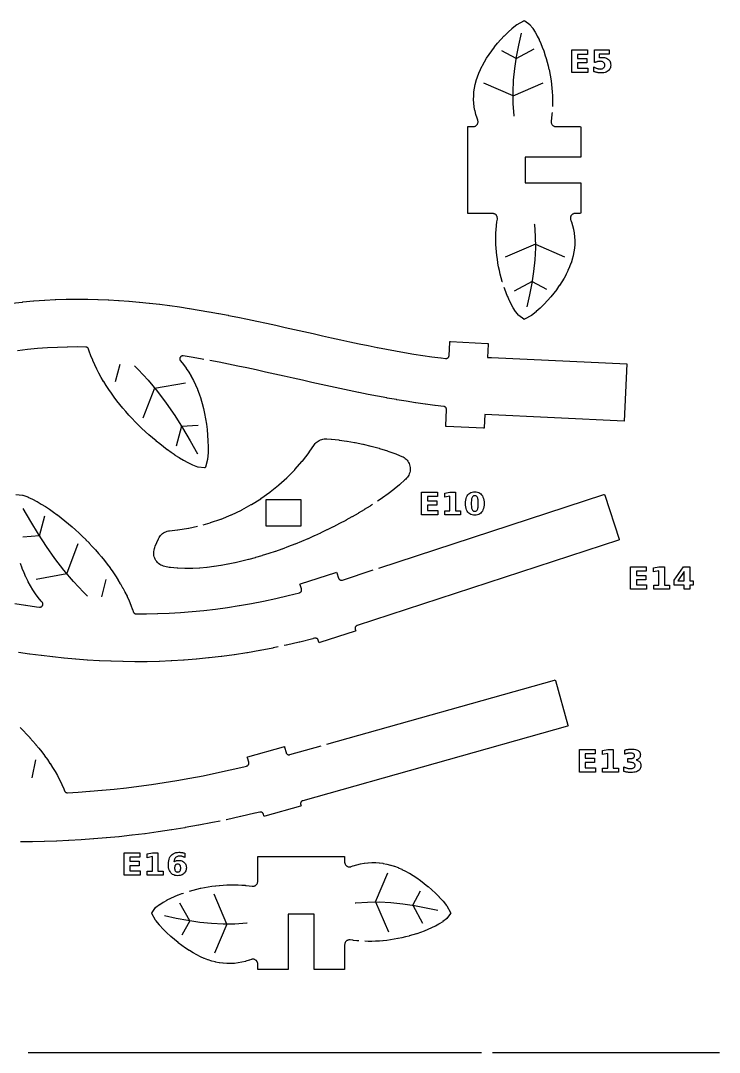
# Model space of a CAD drawing. Header units: millimetres. Extents: x 0 to 300, y 5 to 292.
# Drawn here: x 224.8 to 300, y 150 to 261.1 of the extents above; entities that cross this region are included whole.
import ezdxf

# ---------------------------------------------------------------- set-up
doc = ezdxf.new("R2010")
doc.units = ezdxf.units.MM
for name, color, linetype in [('CUT', 1, 'CONTINUOUS'), ('ENGRAVE', 5, 'CONTINUOUS'), ('SCORE', 7, 'CONTINUOUS')]:
    doc.layers.add(name, color=color, linetype=linetype)

msp = doc.modelspace()

# ---------------------------------------------------------------- linework, layer by layer
at = {"layer": 'CUT', "color": 1}
for points in [[(276.6473, 232.9654), (276.6445, 232.9746), (276.642, 232.9827), (276.5303, 233.3764), (276.5282, 233.3844), (276.4268, 233.7782), (276.4248, 233.7861), (276.3335, 234.18), (276.3318, 234.1879), (276.2503, 234.5817), (276.2488, 234.5897), (276.1772, 234.9835), (276.1758, 234.9915), (276.114, 235.3852), (276.1128, 235.3934), (276.0609, 235.787), (276.0599, 235.7953), (276.0179, 236.1887), (276.0171, 236.1972), (275.9851, 236.5905), (275.9846, 236.5992), (275.9628, 236.9924), (275.9624, 237.0013), (275.9511, 237.3943), (275.9509, 237.4034), (275.9502, 237.7962), (275.9503, 237.8056), (275.9605, 238.1982), (275.9609, 238.2078), (275.9822, 238.6002), (275.9829, 238.6101), (276.0157, 239.0023), (276.0167, 239.0124), (276.0614, 239.4045), (276.0627, 239.4148), (276.1075, 239.7225), (276.1126, 239.7771), (276.1123, 239.8301), (276.1066, 239.8827), (276.0956, 239.9345), (276.0795, 239.9849), (276.0584, 240.0335), (276.0324, 240.0796), (276.002, 240.123), (275.9674, 240.163), (275.9289, 240.1993), (275.8869, 240.2316), (275.8419, 240.2595), (275.7944, 240.2827), (275.7447, 240.301), (275.6934, 240.3143), (275.6411, 240.3222), (275.5863, 240.325), (273.0129, 240.325), (272.9291, 240.3291), (272.925, 240.4129), (272.925, 249.5871), (272.9291, 249.6709), (273.0129, 249.675), (273.5055, 249.675), (273.5578, 249.6775), (273.6079, 249.6848), (273.6571, 249.6969), (273.7049, 249.7137), (273.7508, 249.735), (273.7945, 249.7607), (273.8355, 249.7904), (273.8734, 249.8239), (273.908, 249.8609), (273.9388, 249.9011), (273.9656, 249.9441), (273.9881, 249.9895), (274.0062, 250.0368), (274.0196, 250.0856), (274.0282, 250.1355), (274.032, 250.186), (274.0309, 250.2366), (274.0249, 250.2869), (274.0141, 250.3364), (273.9981, 250.3863), (273.9304, 250.5665), (273.9241, 250.5849), (273.8042, 250.9702), (273.7987, 250.9897), (273.7039, 251.3742), (273.6995, 251.3945), (273.6296, 251.7784), (273.6264, 251.7994), (273.5812, 252.1829), (273.5794, 252.2043), (273.5589, 252.5876), (273.5584, 252.6092), (273.5624, 252.9925), (273.5633, 253.0138), (273.5916, 253.3974), (273.5938, 253.4182), (273.6463, 253.8023), (273.6497, 253.8224), (273.7261, 254.2071), (273.7305, 254.2262), (273.8307, 254.6118), (273.8359, 254.6298), (273.9595, 255.0163), (273.9654, 255.033), (274.1123, 255.4205), (274.1186, 255.436), (274.2883, 255.8244), (274.295, 255.8387), (274.4872, 256.2281), (274.494, 256.2411), (274.7083, 256.6314), (274.7152, 256.6433), (274.9512, 257.0345), (274.9581, 257.0454), (275.2155, 257.4372), (275.2224, 257.4473), (275.501, 257.8397), (275.5078, 257.849), (275.8075, 258.242), (275.8144, 258.2508), (276.1354, 258.6441), (276.1425, 258.6525), (276.4857, 259.046), (276.4933, 259.0544), (276.8602, 259.4476), (276.8688, 259.4566), (277.263, 259.849), (277.2739, 259.8594), (277.7024, 260.2498), (277.7188, 260.2638), (278.2029, 260.6512), (278.2179, 260.6621), (278.2338, 260.6716), (278.9529, 261.0598), (279.0054, 261.0849), (279.0551, 261.0527), (279.5867, 260.668), (279.6045, 260.6538), (279.6193, 260.6365), (279.9166, 260.2563), (279.9355, 260.2295), (280.1786, 259.8472), (280.1893, 259.829), (280.4028, 259.4416), (280.4101, 259.4275), (280.6016, 259.0376), (280.6071, 259.0258), (280.781, 258.6344), (280.7853, 258.6241), (280.9443, 258.2318), (280.9479, 258.2224), (281.0936, 257.8295), (281.0967, 257.8207), (281.2304, 257.4274), (281.2331, 257.419), (281.3555, 257.0254), (281.358, 257.0173), (281.4697, 256.6236), (281.4718, 256.6156), (281.5732, 256.2218), (281.5752, 256.2139), (281.6665, 255.82), (281.6682, 255.8121), (281.7497, 255.4183), (281.7512, 255.4103), (281.8228, 255.0165), (281.8242, 255.0085), (281.886, 254.6148), (281.8872, 254.6066), (281.9391, 254.213), (281.9401, 254.2047), (281.9821, 253.8113), (281.9829, 253.8028), (282.0149, 253.4095), (282.0154, 253.4008), (282.0372, 253.0076), (282.0376, 252.9987), (282.0489, 252.6057), (282.0491, 252.5966), (282.0498, 252.2038), (282.0497, 252.1944), (282.0407, 251.8489)], [(282.0013, 251.2002), (281.9843, 250.9977), (281.9833, 250.9876), (281.9386, 250.5955), (281.9373, 250.5852), (281.8925, 250.2775), (281.8874, 250.2229), (281.8877, 250.1699), (281.8934, 250.1173), (281.9044, 250.0655), (281.9205, 250.0151), (281.9416, 249.9665), (281.9676, 249.9204), (281.998, 249.877), (282.0326, 249.837), (282.0711, 249.8007), (282.1131, 249.7684), (282.1581, 249.7405), (282.2056, 249.7173), (282.2553, 249.699), (282.3066, 249.6857), (282.3589, 249.6778), (282.4137, 249.675), (284.9871, 249.675), (285.0709, 249.6709), (285.075, 249.5871), (285.075, 246.395), (279.105, 246.395), (279.105, 243.605), (285.075, 243.605), (285.075, 240.4129), (285.0709, 240.3291), (284.9871, 240.325), (284.4945, 240.325), (284.4422, 240.3225), (284.3921, 240.3152), (284.3429, 240.3031), (284.2951, 240.2863), (284.2492, 240.265), (284.2055, 240.2393), (284.1645, 240.2096), (284.1266, 240.1761), (284.092, 240.1391), (284.0612, 240.0989), (284.0344, 240.0559), (284.0119, 240.0105), (283.9938, 239.9632), (283.9804, 239.9144), (283.9718, 239.8645), (283.968, 239.814), (283.9691, 239.7634), (283.9751, 239.7131), (283.9859, 239.6636), (284.0019, 239.6137), (284.0696, 239.4335), (284.0759, 239.4151), (284.1958, 239.0298), (284.2013, 239.0103), (284.2961, 238.6258), (284.3005, 238.6055), (284.3704, 238.2216), (284.3736, 238.2006), (284.4188, 237.8171), (284.4206, 237.7957), (284.4411, 237.4124), (284.4416, 237.3908), (284.4376, 237.0075), (284.4367, 236.9862), (284.4084, 236.6026), (284.4062, 236.5818), (284.3537, 236.1977), (284.3503, 236.1776), (284.2739, 235.7929), (284.2695, 235.7738), (284.1693, 235.3882), (284.1641, 235.3702), (284.0405, 234.9837), (284.0346, 234.967), (283.8877, 234.5795), (283.8814, 234.564), (283.7117, 234.1756), (283.705, 234.1613), (283.5128, 233.7719), (283.506, 233.7589), (283.2917, 233.3686), (283.2848, 233.3567), (283.0488, 232.9655), (283.0419, 232.9546), (282.7845, 232.5628), (282.7776, 232.5527), (282.499, 232.1603), (282.4922, 232.151), (282.1925, 231.758), (282.1856, 231.7492), (281.8646, 231.3559), (281.8575, 231.3475), (281.5143, 230.954), (281.5067, 230.9456), (281.1398, 230.5524), (281.1312, 230.5434), (280.737, 230.151), (280.7261, 230.1406), (280.2976, 229.7502), (280.2812, 229.7362), (279.7971, 229.3488), (279.7821, 229.3379), (279.7662, 229.3284), (279.0471, 228.9402), (278.9946, 228.9151), (278.9449, 228.9473), (278.4133, 229.332), (278.3955, 229.3462), (278.3807, 229.3635), (278.0834, 229.7437), (278.0645, 229.7705), (277.8214, 230.1528), (277.8107, 230.171), (277.5972, 230.5584), (277.5899, 230.5725), (277.3984, 230.9624), (277.3929, 230.9742), (277.219, 231.3656), (277.2147, 231.3759), (277.0557, 231.7682), (277.0521, 231.7776), (276.9064, 232.1705), (276.9033, 232.1793), (276.8464, 232.3467)], [(223.8572, 230.6614), (224.9989, 230.7896), (225.0014, 230.7898), (225.0506, 230.7948), (225.053, 230.7951), (226.1859, 230.8988), (226.1883, 230.899), (226.2368, 230.9029), (226.2392, 230.9031), (227.3628, 230.9832), (227.4127, 230.9863), (228.5312, 231.0439), (228.58, 231.046), (229.6904, 231.0818), (229.7381, 231.0829), (230.8407, 231.0977), (230.887, 231.098), (231.9822, 231.0927), (232.0271, 231.0921), (233.1151, 231.0676), (233.1584, 231.0663), (234.2395, 231.0235), (234.2812, 231.0215), (235.3555, 230.9612), (235.3955, 230.9587), (236.4635, 230.8818), (236.5017, 230.8788), (237.5636, 230.7862), (237.6, 230.7828), (238.656, 230.6754), (238.6905, 230.6717), (239.7409, 230.5504), (239.7734, 230.5464), (240.8185, 230.412), (240.849, 230.4079), (241.8892, 230.2613), (241.9176, 230.2571), (242.953, 230.0991), (242.9794, 230.095), (244.0103, 229.9266), (244.0346, 229.9225), (245.0613, 229.7445), (245.0835, 229.7406), (246.1063, 229.554), (246.1263, 229.5502), (247.1455, 229.3557), (247.1634, 229.3523), (248.1791, 229.1509), (248.1949, 229.1477), (249.2075, 228.9402), (249.2211, 228.9374), (250.2309, 228.7247), (250.2424, 228.7223), (251.2496, 228.5053), (251.2589, 228.5033), (252.2638, 228.2829), (252.2709, 228.2813), (253.2738, 228.0584), (253.2788, 228.0573), (254.2799, 227.8327), (255.2824, 227.6066), (256.2804, 227.3813), (257.275, 227.1576), (258.2668, 226.9361), (258.2677, 226.936), (259.256, 226.7179), (259.2572, 226.7176), (260.2428, 226.5036), (260.2443, 226.5033), (261.2276, 226.2943), (261.2294, 226.2939), (262.2105, 226.0906), (262.2127, 226.0902), (263.192, 225.8936), (263.1945, 225.8931), (264.1722, 225.7039), (264.175, 225.7033), (265.1514, 225.5224), (265.1546, 225.5218), (266.13, 225.3499), (266.1334, 225.3493), (267.1081, 225.1873), (267.1119, 225.1867), (268.086, 225.0353), (268.0902, 225.0347), (269.0642, 224.8947), (269.0686, 224.8941), (270.0427, 224.7664), (270.0475, 224.7658), (270.5449, 224.7073), (270.578, 224.705), (270.6093, 224.7058), (270.6404, 224.7097), (270.671, 224.7166), (270.7007, 224.7263), (270.7294, 224.7389), (270.7568, 224.7542), (270.7825, 224.7721), (270.8064, 224.7923), (270.8283, 224.8148), (270.8479, 224.8393), (270.865, 224.8655), (270.8795, 224.8933), (270.8913, 224.9223), (270.9002, 224.9524), (270.9062, 224.9831), (270.9094, 225.0161), (270.9776, 226.4445), (270.9853, 226.5233), (271.0645, 226.5234), (275.044, 226.3333), (275.1228, 226.3257), (275.1229, 226.2465), (275.0553, 224.8311), (275.4798, 224.8108), (290.0382, 224.1156), (289.7449, 217.9726), (274.7619, 218.6881), (274.6944, 217.2727), (274.6867, 217.1939), (274.6075, 217.1938), (270.628, 217.3838), (270.5492, 217.3915), (270.5491, 217.4706), (270.6319, 219.205), (270.6318, 219.2394), (270.6285, 219.2718), (270.622, 219.3036), (270.6123, 219.3346), (270.5995, 219.3645), (270.5839, 219.393), (270.5654, 219.4198), (270.5444, 219.4446), (270.521, 219.4672), (270.4955, 219.4873), (270.4681, 219.5048), (270.4391, 219.5194), (270.4088, 219.5311), (270.3774, 219.5397), (270.3435, 219.5454), (269.4271, 219.6533), (269.3939, 219.6574), (268.3821, 219.7901), (268.3511, 219.7943), (267.342, 219.9393), (267.3132, 219.9436), (266.3065, 220.1), (266.28, 220.1043), (265.2755, 220.2713), (265.2513, 220.2754), (264.2487, 220.4521), (264.2267, 220.4561), (263.2258, 220.6416), (263.206, 220.6453), (262.2065, 220.8387), (262.189, 220.8422), (261.1905, 221.0427), (261.1753, 221.0458), (260.1776, 221.2524), (260.1647, 221.2552), (259.1675, 221.4671), (259.1569, 221.4694), (258.16, 221.6859), (258.1515, 221.6877), (257.1546, 221.9077), (257.1484, 221.9091), (256.1512, 222.1317), (256.1473, 222.1326), (255.1495, 222.357), (254.1494, 222.5828), (253.1515, 222.8078), (252.1543, 223.0315), (252.1536, 223.0317), (251.1577, 223.2531), (251.1567, 223.2533), (250.1614, 223.4716), (250.1601, 223.4719), (249.165, 223.6862), (249.1634, 223.6866), (248.1683, 223.8961), (248.1664, 223.8965), (247.171, 224.1005), (247.1688, 224.1009), (246.1729, 224.2984), (246.1703, 224.2989), (245.1753, 224.4888)], [(244.5358, 224.6055), (244.1728, 224.6718), (244.1696, 224.6723), (243.1702, 224.8455), (243.1668, 224.8461), (242.3137, 224.9855), (242.2805, 224.9892), (242.2489, 224.9897), (242.2174, 224.9872), (242.1862, 224.9815), (242.1558, 224.9729), (242.1264, 224.9614), (242.0982, 224.947), (242.0715, 224.93), (242.0467, 224.9105), (242.0238, 224.8886), (242.0032, 224.8646), (241.985, 224.8388), (241.9694, 224.8112), (241.9566, 224.7823), (241.9466, 224.7523), (241.9396, 224.7215), (241.9356, 224.6901), (241.9347, 224.6585), (241.9369, 224.627), (241.9421, 224.5958), (241.9503, 224.5652), (241.9615, 224.5357), (241.9755, 224.5073), (241.9922, 224.4804), (242.0125, 224.4538), (242.0171, 224.4484), (242.3254, 224.0649), (242.3324, 224.0557), (242.6222, 223.6569), (242.6287, 223.6475), (242.9001, 223.2336), (242.906, 223.2241), (243.1594, 222.7951), (243.1647, 222.7857), (243.4002, 222.3418), (243.4049, 222.3324), (243.623, 221.8738), (243.6271, 221.8647), (243.828, 221.3915), (243.8316, 221.3826), (244.0156, 220.8953), (244.0186, 220.8866), (244.1861, 220.3853), (244.1887, 220.377), (244.34, 219.862), (244.3422, 219.854), (244.4776, 219.3256), (244.4794, 219.3179), (244.5991, 218.7763), (244.6007, 218.769), (244.7049, 218.2144), (244.7062, 218.2073), (244.795, 217.6399), (244.796, 217.6328), (244.8691, 217.0524), (244.8699, 217.0454), (244.9266, 216.4516), (244.9272, 216.4442), (244.9661, 215.8362), (244.9665, 215.8279), (244.9846, 215.2038), (244.9847, 215.1936), (244.9757, 214.5495), (244.975, 214.5343), (244.9224, 213.8581), (244.9205, 213.8433), (244.9172, 213.8287), (244.6914, 213.0111), (244.67, 212.9465), (244.6028, 212.9489), (243.9016, 213.0083), (243.8839, 213.0106), (243.867, 213.0161), (243.3396, 213.2149), (243.3208, 213.223), (242.8328, 213.4568), (242.8215, 213.4626), (242.3546, 213.718), (242.3465, 213.7226), (241.8954, 213.9928), (241.8891, 213.9967), (241.4505, 214.2784), (241.4453, 214.2819), (241.0175, 214.5731), (241.0129, 214.5763), (240.5945, 214.8757), (240.5904, 214.8788), (240.1807, 215.1855), (240.1769, 215.1884), (239.7752, 215.502), (239.7717, 215.5048), (239.3776, 215.8247), (239.3742, 215.8275), (238.9875, 216.1535), (238.9843, 216.1563), (238.6047, 216.4882), (238.6015, 216.491), (238.229, 216.8287), (238.2259, 216.8315), (237.8603, 217.1749), (237.8573, 217.1778), (237.4987, 217.5268), (237.4957, 217.5298), (237.1441, 217.8844), (237.1411, 217.8875), (236.7965, 218.2479), (236.7935, 218.2511), (236.4561, 218.6172), (236.4531, 218.6205), (236.123, 218.9925), (236.12, 218.9959), (235.7973, 219.3739), (235.7943, 219.3774), (235.4792, 219.7615), (235.4762, 219.7652), (235.1689, 220.1555), (235.1659, 220.1594), (234.8666, 220.5561), (234.8636, 220.5602), (234.5726, 220.9635), (234.5696, 220.9678), (234.2872, 221.378), (234.2842, 221.3825), (234.0107, 221.7999), (234.0076, 221.8046), (233.7435, 222.2294), (233.7405, 222.2344), (233.4861, 222.6669), (233.483, 222.6723), (233.239, 223.113), (233.2359, 223.1187), (233.0029, 223.5681), (232.9998, 223.5743), (232.7786, 224.033), (232.7755, 224.0397), (232.5671, 224.5085), (232.564, 224.5159), (232.37, 224.9957), (232.3668, 225.0041), (232.189, 225.4964), (232.1857, 225.5061), (232.1208, 225.7137), (232.1093, 225.7451), (232.0956, 225.7735), (232.0792, 225.8005), (232.0603, 225.8257), (232.039, 225.849), (232.0156, 225.8701), (231.9902, 225.8889), (231.9631, 225.9051), (231.9346, 225.9186), (231.9049, 225.9292), (231.8743, 225.937), (231.8431, 225.9417), (231.8098, 225.9435), (230.8911, 225.9479), (230.8845, 225.9479), (229.837, 225.9338), (229.8302, 225.9336), (228.7764, 225.8997), (228.7694, 225.8994), (227.7089, 225.8448), (227.7017, 225.8443), (226.6341, 225.7682), (226.6268, 225.7676), (225.5516, 225.6692), (225.5442, 225.6684), (224.4611, 225.5469)], [(244.4585, 206.8075), (245.2179, 207.0208), (245.2544, 207.0322), (246.3586, 207.4122), (246.3944, 207.4257), (247.4749, 207.8687), (247.5098, 207.8842), (248.563, 208.3887), (248.597, 208.4062), (249.6194, 208.9706), (249.6523, 208.99), (250.6405, 209.6123), (250.6722, 209.6336), (251.6229, 210.3118), (251.6533, 210.3349), (252.5633, 211.0668), (252.5924, 211.0915), (253.4587, 211.8746), (253.4863, 211.9011), (254.3061, 212.7328), (254.3321, 212.7607), (255.1027, 213.6383), (255.127, 213.6677), (255.8457, 214.5882), (255.8683, 214.6189), (256.432, 215.4336), (256.5161, 215.5435), (256.6114, 215.6463), (256.716, 215.7395), (256.829, 215.8224), (256.9494, 215.8942), (257.0761, 215.9543), (257.2078, 216.002), (257.3436, 216.0371), (257.482, 216.0591), (257.6219, 216.0678), (257.7602, 216.0633), (258.2142, 216.0269), (258.2611, 216.0223), (259.0502, 215.9328), (259.0949, 215.9271), (259.8961, 215.8107), (259.9388, 215.8038), (260.7518, 215.6607), (260.7932, 215.6527), (261.6171, 215.4825), (261.6582, 215.4734), (262.4922, 215.2755), (262.5347, 215.2647), (263.3774, 215.0373), (263.4241, 215.0239), (264.2734, 214.7636), (264.33, 214.745), (265.1794, 214.4457), (265.2618, 214.4138), (265.8338, 214.1718), (265.9596, 214.1114), (266.0806, 214.0382), (266.1939, 213.9538), (266.2987, 213.8589), (266.394, 213.7545), (266.4788, 213.6414), (266.5523, 213.5207), (266.614, 213.3935), (266.6633, 213.261), (266.6996, 213.1244), (266.7227, 212.9849), (266.7323, 212.8439), (266.7284, 212.7026), (266.711, 212.5623), (266.6802, 212.4244), (266.6364, 212.29), (266.5799, 212.1604), (266.5112, 212.0369), (266.4311, 211.9204), (266.3413, 211.8136), (266.2489, 211.7137), (266.1621, 211.6276), (265.6318, 211.1443), (265.5753, 211.0955), (265.0078, 210.6299), (264.9656, 210.5966), (264.3766, 210.1492), (264.3425, 210.1241), (263.739, 209.6931), (263.7099, 209.6729), (263.2288, 209.3469)], [(224.3067, 210.0541), (225.0086, 210.0028), (225.0263, 210.0006), (225.0433, 209.9953), (225.5729, 209.8025), (225.5918, 209.7947), (226.0824, 209.5664), (226.0938, 209.5607), (226.5635, 209.3107), (226.5716, 209.3061), (227.0258, 209.041), (227.0322, 209.0372), (227.4739, 208.7605), (227.4792, 208.757), (227.9103, 208.4707), (227.9149, 208.4676), (228.3366, 208.1729), (228.3407, 208.17), (228.7539, 207.8678), (228.7577, 207.865), (229.1629, 207.556), (229.1665, 207.5532), (229.5642, 207.2378), (229.5676, 207.235), (229.958, 206.9135), (229.9613, 206.9107), (230.3446, 206.5831), (230.3478, 206.5804), (230.7241, 206.2469), (230.7273, 206.2441), (231.0967, 205.9049), (231.0998, 205.9021), (231.4623, 205.5572), (231.4654, 205.5542), (231.821, 205.2035), (231.824, 205.2005), (232.1726, 204.8441), (232.1756, 204.8409), (232.5172, 204.4786), (232.5202, 204.4754), (232.8545, 204.1071), (232.8575, 204.1037), (233.1845, 203.7295), (233.1876, 203.7259), (233.507, 203.3455), (233.51, 203.3418), (233.8218, 202.955), (233.8248, 202.9512), (234.1286, 202.5579), (234.1316, 202.5538), (234.4272, 202.1538), (234.4302, 202.1496), (234.7173, 201.7426), (234.7204, 201.7381), (234.9985, 201.3239), (235.0016, 201.3192), (235.2706, 200.8975), (235.2737, 200.8925), (235.5329, 200.4628), (235.536, 200.4575), (235.7851, 200.0196), (235.7882, 200.0139), (236.0263, 199.5672), (236.0295, 199.5611), (236.2559, 199.1049), (236.2591, 199.0982), (236.4727, 198.6319), (236.4759, 198.6245), (236.6754, 198.1469), (236.6787, 198.1385), (236.862, 197.6483), (236.8654, 197.6386), (236.9327, 197.4317), (236.9445, 197.4005), (236.9586, 197.3722), (236.9752, 197.3454), (236.9944, 197.3204), (237.016, 197.2974), (237.0396, 197.2765), (237.0652, 197.2581), (237.0925, 197.2422), (237.1211, 197.229), (237.1509, 197.2187), (237.1816, 197.2113), (237.2128, 197.2069), (237.2462, 197.2055), (238.3291, 197.2122), (238.3354, 197.2123), (239.5491, 197.2411), (239.5555, 197.2413), (240.7772, 197.292), (240.7837, 197.2923), (242.0139, 197.3657), (242.0205, 197.3662), (243.2595, 197.4629), (243.2662, 197.4635), (244.5144, 197.5843), (244.5211, 197.585), (245.779, 197.7306), (245.7858, 197.7315), (247.0537, 197.9027), (247.0605, 197.9037), (248.3389, 198.1011), (248.3457, 198.1023), (249.6349, 198.3268), (249.6418, 198.328), (250.9423, 198.5804), (250.9491, 198.5818), (252.2612, 198.8626), (252.268, 198.8642), (253.5921, 199.1744), (253.5989, 199.176), (254.8018, 199.4823), (254.8334, 199.492), (254.8623, 199.504), (254.8899, 199.5188), (254.916, 199.5361), (254.9402, 199.5558), (254.9625, 199.5778), (254.9825, 199.6018), (255.0002, 199.6276), (255.0152, 199.655), (255.0276, 199.6838), (255.0372, 199.7136), (255.0438, 199.7441), (255.0475, 199.7752), (255.0481, 199.8065), (255.0458, 199.8377), (255.0404, 199.8685), (255.0317, 199.9004), (254.8885, 200.3385), (254.8677, 200.4149), (254.9416, 200.4432), (258.7286, 201.6806), (258.805, 201.7015), (258.8333, 201.6275), (259.0166, 201.0666), (259.0286, 201.035), (259.0429, 201.0065), (259.0598, 200.9795), (259.0794, 200.9543), (259.1013, 200.9312), (259.1254, 200.9103), (259.1514, 200.8918), (259.1791, 200.876), (259.2082, 200.863), (259.2384, 200.8529), (259.2695, 200.8458), (259.3011, 200.8418), (259.333, 200.8409), (259.3648, 200.8432), (259.3962, 200.8485), (259.4288, 200.8574), (262.7398, 201.9394)], [(263.3577, 202.1413), (287.5553, 210.0484), (287.6317, 210.0693), (287.66, 209.9953), (289.2081, 205.2578), (289.229, 205.1814), (289.155, 205.1531), (261.0284, 195.9621), (260.9969, 195.9501), (260.9684, 195.9359), (260.9414, 195.9189), (260.9162, 195.8993), (260.893, 195.8774), (260.8721, 195.8534), (260.8537, 195.8273), (260.8379, 195.7997), (260.8249, 195.7705), (260.8148, 195.7403), (260.8077, 195.7092), (260.8037, 195.6776), (260.8028, 195.6457), (260.805, 195.6139), (260.8104, 195.5825), (260.8193, 195.5499), (260.8473, 195.4642), (260.8681, 195.3878), (260.7942, 195.3596), (257.0072, 194.1221), (256.9308, 194.1012), (256.9025, 194.1752), (256.8372, 194.3752), (256.8256, 194.4058), (256.8119, 194.4335), (256.7956, 194.4598), (256.7769, 194.4844), (256.756, 194.5072), (256.7329, 194.5278), (256.7081, 194.5462), (256.6815, 194.5621), (256.6536, 194.5754), (256.6246, 194.5861), (256.5947, 194.5939), (256.5641, 194.5988), (256.5333, 194.6008), (256.5024, 194.5999), (256.4717, 194.596), (256.4398, 194.5888), (256.2826, 194.5456), (256.2357, 194.5331), (254.8438, 194.1787), (254.7965, 194.1671), (253.4167, 193.8438), (253.369, 193.8331), (253.1699, 193.7905)], [(262.6851, 208.9908), (262.4472, 208.8369), (262.4239, 208.8221), (261.794, 208.4317), (261.7723, 208.4186), (261.1364, 208.0398), (261.1159, 208.0278), (260.4746, 207.66), (260.4549, 207.6489), (259.8089, 207.2918), (259.7897, 207.2814), (259.1393, 206.9347), (259.1205, 206.9248), (258.466, 206.5882), (258.4472, 206.5788), (257.7889, 206.2523), (257.7702, 206.2432), (257.1081, 205.9267), (257.0892, 205.9179), (256.4237, 205.6115), (256.4045, 205.6029), (255.7355, 205.3067), (255.7159, 205.2983), (255.0435, 205.0125), (255.0234, 205.0041), (254.3476, 204.7289), (254.3269, 204.7207), (253.6478, 204.4563), (253.6264, 204.4482), (252.9439, 204.1949), (252.9217, 204.1869), (252.2358, 203.9451), (252.2126, 203.9372), (251.5233, 203.7074), (251.4991, 203.6995), (250.8063, 203.4821), (250.7809, 203.4744), (250.0846, 203.2699), (250.0578, 203.2624), (249.3578, 203.0714), (249.3296, 203.064), (248.6258, 202.8874), (248.5959, 202.8802), (247.8883, 202.7186), (247.8564, 202.7117), (247.1449, 202.5662), (247.1107, 202.5596), (246.3952, 202.4313), (246.3582, 202.4251), (245.6388, 202.3154), (245.5983, 202.3098), (244.875, 202.2204), (244.8301, 202.2156), (244.1031, 202.1489), (244.0523, 202.1451), (243.3223, 202.1042), (243.263, 202.1021), (242.5316, 202.0914), (242.4591, 202.0921), (241.7301, 202.1182), (241.6348, 202.1248), (240.9197, 202.1981), (240.7753, 202.2204), (240.3083, 202.317), (240.1682, 202.3533), (240.0307, 202.4039), (239.8989, 202.468), (239.774, 202.5448), (239.6575, 202.6337), (239.5503, 202.7337), (239.4536, 202.8438), (239.3682, 202.963), (239.2951, 203.09), (239.235, 203.2237), (239.1885, 203.3627), (239.156, 203.5056), (239.1378, 203.651), (239.1341, 203.7976), (239.145, 203.9437), (239.1701, 204.0863), (239.2036, 204.2335), (239.2421, 204.3713), (239.2939, 204.5046), (239.649, 205.2994), (239.7116, 205.4234), (239.7868, 205.5424), (239.8729, 205.6537), (239.9693, 205.7563), (240.0749, 205.8492), (240.189, 205.9317), (240.3104, 206.0028), (240.438, 206.0621), (240.5707, 206.109), (240.7073, 206.143), (240.8447, 206.1636), (241.6873, 206.2489), (241.7252, 206.2538), (242.8784, 206.4381), (242.9159, 206.4453), (243.8292, 206.6458)], [(224.1992, 198.3326), (225.3448, 198.1515), (225.3492, 198.1509), (226.4986, 197.9836), (226.5032, 197.9829), (226.8326, 197.9393), (226.866, 197.9365), (226.8977, 197.937), (226.9292, 197.9405), (226.9602, 197.9471), (226.9904, 197.9567), (227.0196, 197.9692), (227.0473, 197.9845), (227.0735, 198.0024), (227.0978, 198.0228), (227.12, 198.0454), (227.1399, 198.0701), (227.1572, 198.0966), (227.1719, 198.1247), (227.1838, 198.1541), (227.1928, 198.1845), (227.1988, 198.2156), (227.2017, 198.2472), (227.2015, 198.2789), (227.1983, 198.3104), (227.192, 198.3414), (227.1826, 198.3717), (227.1704, 198.401), (227.1554, 198.4289), (227.1377, 198.4552), (227.1164, 198.4811), (227.0303, 198.5759), (227.0227, 198.5848), (226.71, 198.9648), (226.7029, 198.9739), (226.4087, 199.3693), (226.4021, 199.3786), (226.1259, 199.7895), (226.12, 199.7989), (225.8617, 200.225), (225.8563, 200.2343), (225.6157, 200.6755), (225.6109, 200.6848), (225.3877, 201.1409), (225.3834, 201.1501), (225.1772, 201.6209), (225.1735, 201.6298), (224.984, 202.115), (224.9809, 202.1236), (224.8077, 202.623), (224.805, 202.6313)], [(252.5343, 193.6544), (252.0009, 193.5402), (251.9531, 193.5305), (250.5965, 193.2672), (250.5485, 193.2584), (249.2031, 193.0241), (249.1551, 193.0162), (247.8206, 192.81), (247.7727, 192.803), (246.4488, 192.6243), (246.4011, 192.6183), (245.0875, 192.4662), (245.0401, 192.4611), (243.7366, 192.3349), (243.6897, 192.3308), (242.3959, 192.2298), (242.3495, 192.2266), (241.0652, 192.15), (241.0194, 192.1476), (239.7444, 192.0947), (239.6993, 192.0932), (238.4332, 192.0632), (238.3889, 192.0625), (237.1315, 192.0547), (237.088, 192.0547), (235.839, 192.0683), (235.7966, 192.0691), (234.5556, 192.1034), (234.5143, 192.1048), (233.2812, 192.159), (233.2409, 192.1611), (232.0154, 192.2344), (231.9763, 192.237), (230.758, 192.3288), (230.7203, 192.3319), (229.5089, 192.4414), (229.4725, 192.4449), (228.2679, 192.5713), (228.2329, 192.5752), (227.0346, 192.7177), (227.001, 192.7219), (225.809, 192.8799), (225.7768, 192.8844), (224.5906, 193.057)], [(257.7615, 183.1784), (282.2528, 190.0898), (282.3299, 190.1076), (282.3552, 190.0325), (283.7088, 185.2358), (283.7265, 185.1586), (283.6515, 185.1334), (255.1735, 177.097), (255.1415, 177.0862), (255.1124, 177.0732), (255.0848, 177.0573), (255.0588, 177.0388), (255.0348, 177.0179), (255.0129, 176.9947), (254.9934, 176.9694), (254.9765, 176.9424), (254.9623, 176.9138), (254.951, 176.884), (254.9426, 176.8533), (254.9373, 176.8218), (254.9351, 176.79), (254.9361, 176.7581), (254.9401, 176.7265), (254.9477, 176.6936), (254.9722, 176.6069), (254.9899, 176.5297), (254.9149, 176.5045), (251.0806, 175.4224), (251.0034, 175.4047), (250.9782, 175.4797), (250.9326, 175.6412), (250.9221, 175.6725), (250.9094, 175.7011), (250.894, 175.7282), (250.8761, 175.7538), (250.8558, 175.7775), (250.8333, 175.7992), (250.8088, 175.8186), (250.7826, 175.8356), (250.7549, 175.85), (250.7259, 175.8616), (250.696, 175.8704), (250.6653, 175.8763), (250.6342, 175.8793), (250.603, 175.8792), (250.5719, 175.8761), (250.5395, 175.8697), (250.0474, 175.7479), (250.0149, 175.7401), (248.5027, 175.3868), (248.4699, 175.3794), (246.9775, 175.0515), (246.9443, 175.0445), (246.9091, 175.0372)], [(224.744, 184.9619), (225.0975, 184.612), (225.1007, 184.6088), (225.4472, 184.2525), (225.4504, 184.2491), (225.7897, 183.8862), (225.7929, 183.8827), (226.1248, 183.5131), (226.1281, 183.5094), (226.4524, 183.1329), (226.4556, 183.129), (226.7721, 182.7453), (226.7754, 182.7412), (227.0837, 182.3502), (227.087, 182.3459), (227.3869, 181.9471), (227.3903, 181.9425), (227.6813, 181.5357), (227.6847, 181.5309), (227.9665, 181.1157), (227.9699, 181.1106), (228.2419, 180.6866), (228.2453, 180.6811), (228.5069, 180.2477), (228.5104, 180.2417), (228.7608, 179.7983), (228.7643, 179.7918), (229.0026, 179.3375), (229.0062, 179.3303), (229.2308, 178.864), (229.2346, 178.8558), (229.4438, 178.3761), (229.4477, 178.3665), (229.526, 178.1632), (229.5395, 178.1328), (229.555, 178.1053), (229.573, 178.0795), (229.5935, 178.0556), (229.6161, 178.0337), (229.6408, 178.0142), (229.6673, 177.9971), (229.6953, 177.9827), (229.7245, 177.971), (229.7548, 177.9623), (229.7857, 177.9565), (229.8171, 177.9537), (229.8504, 177.954), (230.9896, 178.0193), (230.9942, 178.0196), (232.2687, 178.1089), (232.2734, 178.1092), (233.5609, 178.2161), (233.5656, 178.2165), (234.8668, 178.3416), (234.8716, 178.3421), (236.1871, 178.4861), (236.1919, 178.4867), (237.5225, 178.6502), (237.5273, 178.6508), (238.8734, 178.8346), (238.8783, 178.8353), (240.2407, 179.04), (240.2456, 179.0407), (241.625, 179.267), (241.6298, 179.2678), (243.0269, 179.5163), (243.0316, 179.5171), (244.447, 179.7886), (244.4517, 179.7895), (245.8859, 180.0846), (245.8907, 180.0856), (247.3444, 180.4049), (247.3491, 180.406), (248.823, 180.7503), (248.8277, 180.7514), (249.1196, 180.8237), (249.1525, 180.8336), (249.1826, 180.8461), (249.2112, 180.8615), (249.2382, 180.8797), (249.2632, 180.9005), (249.2861, 180.9237), (249.3064, 180.949), (249.3242, 180.9763), (249.3391, 181.0052), (249.3511, 181.0355), (249.3599, 181.0668), (249.3656, 181.0989), (249.3681, 181.1313), (249.3673, 181.1638), (249.3632, 181.1961), (249.3556, 181.2297), (249.2172, 181.7201), (249.1994, 181.7972), (249.2745, 181.8225), (253.1088, 182.9045), (253.186, 182.9222), (253.2112, 182.8472), (253.3715, 182.2792), (253.3822, 182.2472), (253.3953, 182.2181), (253.4111, 182.1905), (253.4296, 182.1645), (253.4506, 182.1404), (253.4738, 182.1186), (253.499, 182.0991), (253.526, 182.0822), (253.5546, 182.068), (253.5844, 182.0567), (253.6152, 182.0483), (253.6466, 182.043), (253.6784, 182.0408), (253.7103, 182.0418), (253.7419, 182.0458), (253.7748, 182.0534), (257.1359, 183.0019)], [(246.2725, 174.9062), (245.4712, 174.7414), (245.4378, 174.7347), (243.9832, 174.4558), (243.9497, 174.4496), (242.5132, 174.1941), (242.4795, 174.1883), (241.0606, 173.9556), (241.0268, 173.9503), (239.6248, 173.7397), (239.5911, 173.7348), (238.2054, 173.5456), (238.1718, 173.5413), (236.8019, 173.3729), (236.7684, 173.369), (235.4137, 173.2207), (235.3805, 173.2173), (234.0404, 173.0884), (234.0075, 173.0855), (232.6815, 172.9754), (232.6489, 172.9729), (231.3365, 172.881), (231.3044, 172.8789), (230.0048, 172.8044), (229.9733, 172.8028), (228.6861, 172.7451), (228.6551, 172.7439), (227.3797, 172.7022), (227.3495, 172.7014), (226.0852, 172.6752), (226.0558, 172.6748), (224.8022, 172.6634)], [(242.9654, 167.3527), (242.9746, 167.3555), (242.9827, 167.358), (243.3764, 167.4697), (243.3844, 167.4718), (243.7782, 167.5732), (243.7861, 167.5752), (244.18, 167.6665), (244.1879, 167.6682), (244.5817, 167.7497), (244.5897, 167.7512), (244.9835, 167.8228), (244.9915, 167.8242), (245.3852, 167.886), (245.3934, 167.8872), (245.787, 167.9391), (245.7953, 167.9401), (246.1887, 167.9821), (246.1972, 167.9829), (246.5905, 168.0149), (246.5992, 168.0154), (246.9924, 168.0372), (247.0013, 168.0376), (247.3943, 168.0489), (247.4034, 168.0491), (247.7962, 168.0498), (247.8056, 168.0497), (248.1982, 168.0395), (248.2078, 168.0391), (248.6002, 168.0178), (248.6101, 168.0171), (249.0023, 167.9843), (249.0124, 167.9833), (249.4045, 167.9386), (249.4148, 167.9373), (249.7225, 167.8925), (249.7771, 167.8874), (249.8301, 167.8877), (249.8827, 167.8934), (249.9345, 167.9044), (249.9849, 167.9205), (250.0335, 167.9416), (250.0796, 167.9676), (250.123, 167.998), (250.163, 168.0326), (250.1993, 168.0711), (250.2316, 168.1131), (250.2595, 168.1581), (250.2827, 168.2056), (250.301, 168.2553), (250.3143, 168.3066), (250.3222, 168.3589), (250.325, 168.4137), (250.325, 170.9871), (250.3291, 171.0709), (250.4129, 171.075), (259.5871, 171.075), (259.6709, 171.0709), (259.675, 170.9871), (259.675, 170.4945), (259.6775, 170.4422), (259.6848, 170.3921), (259.6969, 170.3429), (259.7137, 170.2951), (259.735, 170.2492), (259.7607, 170.2055), (259.7904, 170.1645), (259.8239, 170.1266), (259.8609, 170.092), (259.9011, 170.0612), (259.9441, 170.0344), (259.9895, 170.0119), (260.0368, 169.9938), (260.0856, 169.9804), (260.1355, 169.9718), (260.186, 169.968), (260.2366, 169.9691), (260.2869, 169.9751), (260.3364, 169.9859), (260.3863, 170.0019), (260.5665, 170.0696), (260.5849, 170.0759), (260.9702, 170.1958), (260.9897, 170.2013), (261.3742, 170.2961), (261.3945, 170.3005), (261.7784, 170.3704), (261.7994, 170.3736), (262.1829, 170.4188), (262.2043, 170.4206), (262.5876, 170.4411), (262.6092, 170.4416), (262.9925, 170.4376), (263.0138, 170.4367), (263.3974, 170.4084), (263.4182, 170.4062), (263.8023, 170.3537), (263.8224, 170.3503), (264.2071, 170.2739), (264.2262, 170.2695), (264.6118, 170.1693), (264.6298, 170.1641), (265.0163, 170.0405), (265.033, 170.0346), (265.4205, 169.8877), (265.436, 169.8814), (265.8244, 169.7117), (265.8387, 169.705), (266.2281, 169.5128), (266.2411, 169.506), (266.6314, 169.2917), (266.6433, 169.2848), (267.0345, 169.0488), (267.0454, 169.0419), (267.4372, 168.7845), (267.4473, 168.7776), (267.8397, 168.499), (267.849, 168.4922), (268.242, 168.1925), (268.2508, 168.1856), (268.6441, 167.8646), (268.6525, 167.8575), (269.046, 167.5143), (269.0544, 167.5067), (269.4476, 167.1398), (269.4566, 167.1312), (269.849, 166.737), (269.8594, 166.7261), (270.2498, 166.2976), (270.2638, 166.2812), (270.6512, 165.7971), (270.6621, 165.7821), (270.6716, 165.7662), (271.0598, 165.0471), (271.0849, 164.9946), (271.0527, 164.9449), (270.668, 164.4133), (270.6538, 164.3955), (270.6365, 164.3807), (270.2563, 164.0834), (270.2295, 164.0645), (269.8472, 163.8214), (269.829, 163.8107), (269.4416, 163.5972), (269.4275, 163.5899), (269.0376, 163.3984), (269.0258, 163.3929), (268.6344, 163.219), (268.6241, 163.2147), (268.2318, 163.0557), (268.2224, 163.0521), (267.8295, 162.9064), (267.8207, 162.9033), (267.4274, 162.7696), (267.419, 162.7669), (267.0254, 162.6445), (267.0173, 162.642), (266.6236, 162.5303), (266.6156, 162.5282), (266.2218, 162.4268), (266.2139, 162.4248), (265.82, 162.3335), (265.8121, 162.3318), (265.4183, 162.2503), (265.4103, 162.2488), (265.0165, 162.1772), (265.0085, 162.1758), (264.6148, 162.114), (264.6066, 162.1128), (264.213, 162.0609), (264.2047, 162.0599), (263.8113, 162.0179), (263.8028, 162.0171), (263.4095, 161.9851), (263.4008, 161.9846), (263.0076, 161.9628), (262.9987, 161.9624), (262.6057, 161.9511), (262.5966, 161.9509), (262.2038, 161.9502), (262.1944, 161.9503), (261.8489, 161.9593)], [(261.2002, 161.9987), (260.9977, 162.0157), (260.9876, 162.0167), (260.5955, 162.0614), (260.5852, 162.0627), (260.2775, 162.1075), (260.2229, 162.1126), (260.1699, 162.1123), (260.1173, 162.1066), (260.0655, 162.0956), (260.0151, 162.0795), (259.9665, 162.0584), (259.9204, 162.0324), (259.877, 162.002), (259.837, 161.9674), (259.8007, 161.9289), (259.7684, 161.8869), (259.7405, 161.8419), (259.7173, 161.7944), (259.699, 161.7447), (259.6857, 161.6934), (259.6778, 161.6411), (259.675, 161.5863), (259.675, 159.0129), (259.6709, 158.9291), (259.5871, 158.925), (256.395, 158.925), (256.395, 164.895), (253.605, 164.895), (253.605, 158.925), (250.4129, 158.925), (250.3291, 158.9291), (250.325, 159.0129), (250.325, 159.5055), (250.3225, 159.5578), (250.3152, 159.6079), (250.3031, 159.6571), (250.2863, 159.7049), (250.265, 159.7508), (250.2393, 159.7945), (250.2096, 159.8355), (250.1761, 159.8734), (250.1391, 159.908), (250.0989, 159.9388), (250.0559, 159.9656), (250.0105, 159.9881), (249.9632, 160.0062), (249.9144, 160.0196), (249.8645, 160.0282), (249.814, 160.032), (249.7634, 160.0309), (249.7131, 160.0249), (249.6636, 160.0141), (249.6137, 159.9981), (249.4335, 159.9304), (249.4151, 159.9241), (249.0298, 159.8042), (249.0103, 159.7987), (248.6258, 159.7039), (248.6055, 159.6995), (248.2216, 159.6296), (248.2006, 159.6264), (247.8171, 159.5812), (247.7957, 159.5794), (247.4124, 159.5589), (247.3908, 159.5584), (247.0075, 159.5624), (246.9862, 159.5633), (246.6026, 159.5916), (246.5818, 159.5938), (246.1977, 159.6463), (246.1776, 159.6497), (245.7929, 159.7261), (245.7738, 159.7305), (245.3882, 159.8307), (245.3702, 159.8359), (244.9837, 159.9595), (244.967, 159.9654), (244.5795, 160.1123), (244.564, 160.1186), (244.1756, 160.2883), (244.1613, 160.295), (243.7719, 160.4872), (243.7589, 160.494), (243.3686, 160.7083), (243.3567, 160.7152), (242.9655, 160.9512), (242.9546, 160.9581), (242.5628, 161.2155), (242.5527, 161.2224), (242.1603, 161.501), (242.151, 161.5078), (241.758, 161.8075), (241.7492, 161.8144), (241.3559, 162.1354), (241.3475, 162.1425), (240.954, 162.4857), (240.9456, 162.4933), (240.5524, 162.8602), (240.5434, 162.8688), (240.151, 163.263), (240.1406, 163.2739), (239.7502, 163.7024), (239.7362, 163.7188), (239.3488, 164.2029), (239.3379, 164.2179), (239.3284, 164.2338), (238.9402, 164.9529), (238.9151, 165.0054), (238.9473, 165.0551), (239.332, 165.5867), (239.3462, 165.6045), (239.3635, 165.6193), (239.7437, 165.9166), (239.7705, 165.9355), (240.1528, 166.1786), (240.171, 166.1893), (240.5584, 166.4028), (240.5725, 166.4101), (240.9624, 166.6016), (240.9742, 166.6071), (241.3656, 166.781), (241.3759, 166.7853), (241.7682, 166.9443), (241.7776, 166.9479), (242.1705, 167.0936), (242.1793, 167.0967), (242.3467, 167.1536)], [(225.6, 150), (274.4, 150)], [(275.6, 150), (300, 150)]]:
    msp.add_lwpolyline(points, dxfattribs=at)
msp.add_lwpolyline([(254.995, 206.705), (254.995, 209.495), (251.205, 209.495), (251.205, 206.705), (254.995, 206.705)], close=True, dxfattribs=at)
at = {"layer": 'ENGRAVE', "color": 5}
for points in [[(285.8061, 257.9282), (285.8061, 257.4545), (284.7417, 257.4545), (284.7417, 257.0021), (285.7426, 257.0021), (285.7426, 256.5284), (284.7417, 256.5284), (284.7417, 255.9718), (285.8419, 255.9718), (285.8419, 255.4982), (284.115, 255.4982), (284.115, 257.9282), (285.8061, 257.9282)], [(288.1302, 257.9282), (288.1302, 257.4676), (287.0723, 257.4676), (287.0723, 257.0916), (287.0962, 257.0979), (287.1201, 257.1036), (287.1441, 257.1089), (287.1681, 257.1137), (287.1922, 257.1179), (287.2163, 257.1217), (287.2406, 257.1249), (287.2652, 257.1276), (287.2902, 257.1296), (287.3154, 257.1311), (287.341, 257.132), (287.3669, 257.1323), (287.5095, 257.1261), (287.6412, 257.1076), (287.762, 257.0767), (287.8718, 257.0335), (287.9707, 256.978), (288.0586, 256.9101), (288.1342, 256.8312), (288.196, 256.7426), (288.2441, 256.6442), (288.2785, 256.5361), (288.2991, 256.4183), (288.306, 256.2908), (288.2985, 256.1643), (288.2761, 256.0472), (288.2386, 255.9397), (288.1863, 255.8416), (288.1189, 255.753), (288.0366, 255.6739), (287.941, 255.6058), (287.8338, 255.5501), (287.715, 255.5067), (287.5845, 255.4757), (287.4424, 255.4572), (287.2887, 255.451), (287.2199, 255.4521), (287.1514, 255.4554), (287.083, 255.4609), (287.0149, 255.4687), (286.947, 255.4787), (286.8794, 255.4908), (286.8119, 255.5053), (286.7446, 255.522), (286.6774, 255.5411), (286.6103, 255.5625), (286.5434, 255.5861), (286.4766, 255.6121), (286.4766, 256.1053), (286.5422, 256.0689), (286.6067, 256.0356), (286.67, 256.0056), (286.7323, 255.9787), (286.7934, 255.9549), (286.8533, 255.9344), (286.9122, 255.917), (286.9699, 255.9027), (287.0265, 255.8916), (287.0819, 255.8837), (287.1363, 255.879), (287.1894, 255.8774), (287.2627, 255.8805), (287.3306, 255.8898), (287.3931, 255.9053), (287.4502, 255.927), (287.502, 255.9548), (287.5483, 255.9889), (287.5884, 256.0282), (287.6211, 256.072), (287.6466, 256.1201), (287.6648, 256.1726), (287.6757, 256.2295), (287.6794, 256.2908), (287.6757, 256.3526), (287.6648, 256.4098), (287.6466, 256.4625), (287.6211, 256.5107), (287.5884, 256.5544), (287.5483, 256.5935), (287.502, 256.6274), (287.4502, 256.655), (287.3931, 256.6766), (287.3306, 256.6919), (287.2627, 256.7011), (287.1894, 256.7042), (287.1439, 256.7033), (287.0974, 256.7003), (287.0499, 256.6955), (287.0014, 256.6887), (286.9519, 256.6799), (286.9014, 256.6692), (286.8497, 256.6565), (286.7968, 256.6416), (286.7427, 256.6247), (286.6872, 256.6056), (286.6305, 256.5843), (286.5726, 256.561), (286.5726, 257.9282), (288.1302, 257.9282)], [(269.6543, 209.8359), (268.5898, 209.8359), (268.5898, 209.3835), (269.5908, 209.3835), (269.5908, 208.9098), (268.5898, 208.9098), (268.5898, 208.3532), (269.6901, 208.3532), (269.6901, 207.8796), (267.9632, 207.8796), (267.9632, 210.3096), (269.6543, 210.3096), (269.6543, 209.8359)], [(271.0116, 209.8831), (270.4436, 209.766), (270.4436, 210.1924), (271.0083, 210.3096), (271.604, 210.3096), (271.604, 208.3125), (272.1574, 208.3125), (272.1574, 207.8796), (270.4582, 207.8796), (270.4582, 208.3125), (271.0116, 208.3125), (271.0116, 209.8831)], [(274.6511, 208.7202), (274.615, 208.5573), (274.5643, 208.4096), (274.4992, 208.2773), (274.4197, 208.1603), (274.3268, 208.0601), (274.2218, 207.9781), (274.1047, 207.9144), (273.9755, 207.8688), (273.8342, 207.8415), (273.6807, 207.8324), (273.5268, 207.8415), (273.3851, 207.8688), (273.2555, 207.9144), (273.1382, 207.9781), (273.0331, 208.0601), (272.9402, 208.1603), (272.8606, 208.2773), (272.7955, 208.4096), (272.7449, 208.5573), (272.7087, 208.7202), (272.687, 208.8985), (272.6798, 209.0921), (272.687, 209.2862), (272.7087, 209.4649), (272.7449, 209.6282), (272.7955, 209.7761), (272.8606, 209.9085), (272.9402, 210.0256), (273.0331, 210.1258), (273.1382, 210.2078), (273.2555, 210.2715), (273.3851, 210.3171), (273.5268, 210.3444), (273.6807, 210.3535), (273.8342, 210.3444), (273.9755, 210.3171), (274.1047, 210.2715), (274.2218, 210.2078), (274.3268, 210.1258), (274.4197, 210.0256), (274.4992, 209.9085), (274.5643, 209.7761), (274.615, 209.6282), (274.6511, 209.4649), (274.6728, 209.2862), (274.6801, 209.0921), (274.6728, 208.8985), (274.6511, 208.7202)], [(274.044, 209.3709), (274.0321, 209.4854), (274.0155, 209.5849), (273.9941, 209.6695), (273.968, 209.7391), (273.9363, 209.796), (273.8981, 209.8426), (273.8535, 209.8789), (273.8024, 209.9048), (273.7448, 209.9203), (273.6807, 209.9255), (273.6167, 209.9203), (273.559, 209.9048), (273.5078, 209.8789), (273.463, 209.8426), (273.4246, 209.796), (273.3926, 209.7391), (273.3663, 209.6695), (273.3447, 209.5849), (273.3279, 209.4854), (273.316, 209.3709), (273.3088, 209.2414), (273.3064, 209.097), (273.3088, 208.951), (273.316, 208.8201), (273.3279, 208.7044), (273.3447, 208.6037), (273.3663, 208.5181), (273.3926, 208.4476), (273.4246, 208.3899), (273.463, 208.3427), (273.5078, 208.306), (273.559, 208.2798), (273.6167, 208.264), (273.6807, 208.2588), (273.7443, 208.264), (273.8015, 208.2798), (273.8524, 208.306), (273.897, 208.3427), (273.9353, 208.3899), (273.9672, 208.4476), (273.9935, 208.5181), (274.0151, 208.6037), (274.0319, 208.7044), (274.0439, 208.8201), (274.0511, 208.951), (274.0535, 209.097), (274.0511, 209.2414), (274.044, 209.3709)], [(292.1358, 202.2846), (292.1358, 201.8109), (291.0713, 201.8109), (291.0713, 201.3585), (292.0723, 201.3585), (292.0723, 200.8848), (291.0713, 200.8848), (291.0713, 200.3282), (292.1716, 200.3282), (292.1716, 199.8546), (290.4447, 199.8546), (290.4447, 202.2846), (292.1358, 202.2846)], [(293.4931, 201.8581), (292.925, 201.7409), (292.925, 202.1674), (293.4898, 202.2846), (294.0855, 202.2846), (294.0855, 200.2875), (294.6389, 200.2875), (294.6389, 199.8546), (292.9397, 199.8546), (292.9397, 200.2875), (293.4931, 200.2875), (293.4931, 201.8581)], [(297.1681, 200.7514), (297.1681, 200.2973), (296.8214, 200.2973), (296.8214, 199.8546), (296.2289, 199.8546), (296.2289, 200.2973), (295.1515, 200.2973), (295.1515, 200.8344), (296.1248, 202.2846), (296.8214, 202.2846), (296.8214, 200.7514), (297.1681, 200.7514)], [(296.2289, 201.7686), (295.5421, 200.7514), (296.2289, 200.7514), (296.2289, 201.7686)], [(286.6353, 182.1353), (285.5708, 182.1353), (285.5708, 181.6829), (286.5718, 181.6829), (286.5718, 181.2092), (285.5708, 181.2092), (285.5708, 180.6526), (286.6711, 180.6526), (286.6711, 180.179), (284.9442, 180.179), (284.9442, 182.609), (286.6353, 182.609), (286.6353, 182.1353)], [(287.9926, 182.1825), (287.4245, 182.0653), (287.4245, 182.4918), (287.9893, 182.609), (288.585, 182.609), (288.585, 180.6119), (289.1384, 180.6119), (289.1384, 180.179), (287.4392, 180.179), (287.4392, 180.6119), (287.9926, 180.6119), (287.9926, 182.1825)], [(291.1326, 181.4654), (291.2047, 181.4365), (291.2702, 181.4023), (291.3292, 181.3629), (291.3816, 181.3184), (291.4275, 181.2686), (291.4665, 181.2139), (291.4985, 181.1544), (291.5233, 181.0902), (291.5411, 181.0212), (291.5517, 180.9475), (291.5553, 180.8691), (291.5476, 180.7534), (291.5245, 180.6474), (291.4861, 180.5511), (291.4323, 180.4643), (291.3631, 180.3872), (291.2786, 180.3197), (291.1793, 180.2623), (291.0659, 180.2153), (290.9384, 180.1788), (290.7968, 180.1526), (290.6411, 180.137), (290.4713, 180.1318), (290.4089, 180.1326), (290.3464, 180.1351), (290.2839, 180.1393), (290.2213, 180.1451), (290.1587, 180.1527), (290.0961, 180.1619), (290.0336, 180.1727), (289.9712, 180.1853), (289.9091, 180.1995), (289.8473, 180.2154), (289.7856, 180.233), (289.7242, 180.2522), (289.7242, 180.7356), (289.7827, 180.7075), (289.8411, 180.6818), (289.8994, 180.6585), (289.9575, 180.6376), (290.0155, 180.6191), (290.0733, 180.6029), (290.1309, 180.5893), (290.1882, 180.5781), (290.2452, 180.5694), (290.3019, 180.5632), (290.3583, 180.5594), (290.4143, 180.5582), (290.4941, 180.5606), (290.5674, 180.5678), (290.6342, 180.5798), (290.6946, 180.5965), (290.7485, 180.6181), (290.796, 180.6444), (290.8365, 180.6753), (290.8697, 180.7103), (290.8955, 180.7494), (290.9139, 180.7927), (290.9249, 180.8402), (290.9286, 180.8918), (290.9248, 180.9449), (290.9135, 180.9936), (290.8946, 181.0377), (290.8682, 181.0774), (290.8342, 181.1126), (290.7927, 181.1433), (290.7438, 181.1694), (290.6877, 181.1908), (290.6245, 181.2074), (290.554, 181.2193), (290.4764, 181.2264), (290.3915, 181.2288), (290.1409, 181.2288), (290.1409, 181.6324), (290.4045, 181.6324), (290.4799, 181.6345), (290.5485, 181.6406), (290.6104, 181.6509), (290.6657, 181.6653), (290.7142, 181.6838), (290.7561, 181.7065), (290.7914, 181.7333), (290.8203, 181.7644), (290.8428, 181.7998), (290.8588, 181.8396), (290.8684, 181.8836), (290.8717, 181.9319), (290.8685, 181.9768), (290.8592, 182.0181), (290.8436, 182.056), (290.8217, 182.0903), (290.7937, 182.1211), (290.7594, 182.1484), (290.7193, 182.1717), (290.6742, 182.1909), (290.6239, 182.2057), (290.5684, 182.2164), (290.5078, 182.2227), (290.442, 182.2249), (290.3914, 182.2239), (290.3407, 182.2211), (290.2898, 182.2163), (290.2387, 182.2097), (290.1874, 182.2011), (290.136, 182.1907), (290.0845, 182.1784), (290.0331, 182.1643), (289.9818, 182.1484), (289.9305, 182.1306), (289.8794, 182.1111), (289.8284, 182.0898), (289.8284, 182.5487), (289.8901, 182.5654), (289.9517, 182.5806), (290.0131, 182.5943), (290.0743, 182.6066), (290.1353, 182.6175), (290.1962, 182.6269), (290.2568, 182.6348), (290.317, 182.6413), (290.3769, 182.6464), (290.4364, 182.65), (290.4955, 182.6522), (290.5543, 182.6529), (290.7055, 182.6486), (290.8435, 182.6356), (290.9683, 182.6141), (291.0798, 182.5838), (291.1781, 182.545), (291.2631, 182.4975), (291.335, 182.4413), (291.3938, 182.3764), (291.4395, 182.3028), (291.4722, 182.2204), (291.4918, 182.1293), (291.4983, 182.0295), (291.4952, 181.9606), (291.4858, 181.896), (291.4702, 181.8357), (291.4484, 181.7796), (291.4203, 181.7279), (291.386, 181.6804), (291.3456, 181.6374), (291.2992, 181.5988), (291.2468, 181.5647), (291.1885, 181.535), (291.1242, 181.5099), (291.0539, 181.4892), (291.1326, 181.4654)], [(237.6328, 171.0272), (236.5684, 171.0272), (236.5684, 170.5748), (237.5693, 170.5748), (237.5693, 170.1011), (236.5684, 170.1011), (236.5684, 169.5445), (237.6686, 169.5445), (237.6686, 169.0709), (235.9417, 169.0709), (235.9417, 171.5009), (237.6328, 171.5009), (237.6328, 171.0272)], [(238.9901, 171.0744), (238.4221, 170.9573), (238.4221, 171.3837), (238.9868, 171.5009), (239.5825, 171.5009), (239.5825, 169.5038), (240.1359, 169.5038), (240.1359, 169.0709), (238.4367, 169.0709), (238.4367, 169.5038), (238.9901, 169.5038), (238.9901, 171.0744)], [(242.4285, 171.0115), (242.3785, 171.0328), (242.3294, 171.0519), (242.2813, 171.0688), (242.2343, 171.0837), (242.1882, 171.0964), (242.1428, 171.1071), (242.0978, 171.1159), (242.0531, 171.1227), (242.0088, 171.1275), (241.9649, 171.1304), (241.9213, 171.1314), (241.8314, 171.1271), (241.7484, 171.1141), (241.6723, 171.0925), (241.603, 171.0623), (241.5406, 171.0235), (241.4851, 170.976), (241.4366, 170.92), (241.3954, 170.8556), (241.3614, 170.7829), (241.3346, 170.7018), (241.3151, 170.6124), (241.3028, 170.5145), (241.3391, 170.54), (241.3764, 170.5633), (241.4147, 170.5843), (241.454, 170.6032), (241.4943, 170.6198), (241.5355, 170.6342), (241.578, 170.6464), (241.6216, 170.6563), (241.6666, 170.6641), (241.7128, 170.6696), (241.7602, 170.6729), (241.809, 170.674), (241.9292, 170.668), (242.0415, 170.6498), (242.1457, 170.6195), (242.2419, 170.5771), (242.3302, 170.5226), (242.4104, 170.4559), (242.4803, 170.3795), (242.5374, 170.2955), (242.5819, 170.2041), (242.6137, 170.1051), (242.6327, 169.9986), (242.6391, 169.8847), (242.632, 169.7588), (242.6107, 169.6415), (242.5752, 169.5329), (242.5255, 169.4329), (242.4616, 169.3416), (242.3835, 169.2588), (242.2935, 169.187), (242.1938, 169.1282), (242.0845, 169.0825), (241.9654, 169.0498), (241.8367, 169.0302), (241.6983, 169.0237), (241.5464, 169.0325), (241.4063, 169.0592), (241.2782, 169.1036), (241.1619, 169.1658), (241.0575, 169.2458), (240.9651, 169.3435), (240.8857, 169.4575), (240.8208, 169.5864), (240.7704, 169.7302), (240.7343, 169.8889), (240.7127, 170.0625), (240.7055, 170.2509), (240.7139, 170.4444), (240.7392, 170.6237), (240.7814, 170.7886), (240.8404, 170.9392), (240.9163, 171.0754), (241.009, 171.1973), (241.1165, 171.3025), (241.2364, 171.3886), (241.3689, 171.4555), (241.5139, 171.5033), (241.6715, 171.532), (241.8415, 171.5416), (241.8971, 171.5408), (241.9522, 171.5387), (242.0067, 171.5351), (242.0607, 171.53), (242.1142, 171.5235), (242.1671, 171.5155), (242.2196, 171.5061), (242.2719, 171.4953), (242.3241, 171.483), (242.3761, 171.4692), (242.4279, 171.454), (242.4796, 171.4374), (242.4796, 170.9882), (242.4285, 171.0115)], [(241.6044, 170.2586), (241.561, 170.2438), (241.5222, 170.223), (241.4879, 170.1964), (241.4582, 170.1638), (241.4331, 170.1253), (241.4126, 170.0809), (241.3966, 170.0305), (241.3852, 169.9743), (241.3783, 169.9121), (241.376, 169.844), (241.3783, 169.7759), (241.3852, 169.7137), (241.3966, 169.6574), (241.4126, 169.6071), (241.4331, 169.5626), (241.4582, 169.5241), (241.4879, 169.4916), (241.5222, 169.4649), (241.561, 169.4442), (241.6044, 169.4294), (241.6523, 169.4205), (241.7048, 169.4175), (241.7578, 169.4205), (241.8062, 169.4294), (241.8499, 169.4442), (241.8889, 169.4649), (241.9233, 169.4916), (241.953, 169.5241), (241.9781, 169.5626), (241.9987, 169.6071), (242.0147, 169.6574), (242.0261, 169.7137), (242.0329, 169.7759), (242.0352, 169.844), (242.0329, 169.9121), (242.0261, 169.9743), (242.0147, 170.0305), (241.9987, 170.0809), (241.9781, 170.1253), (241.953, 170.1638), (241.9233, 170.1964), (241.8889, 170.223), (241.8499, 170.2438), (241.8062, 170.2586), (241.7578, 170.2674), (241.7048, 170.2704), (241.6523, 170.2674), (241.6044, 170.2586)]]:
    msp.add_lwpolyline(points, close=True, dxfattribs=at)
at = {"layer": 'SCORE', "color": 7}
for points in [[(277.9117, 250.8), (277.9042, 250.8618), (277.8176, 252.1273), (277.8036, 253.3927), (277.863, 254.6582), (277.9924, 255.9236), (278.1836, 257.1891), (278.4249, 258.4545), (278.7016, 259.72)], [(278.1515, 257), (276.608, 257.8393)], [(278.1515, 257), (280.0754, 258.0462)], [(277.8, 253), (274.6636, 254.3382)], [(277.8, 253), (281.0344, 254.38)], [(280.0883, 239.2), (280.0958, 239.1382), (280.1824, 237.8727), (280.1964, 236.6073), (280.137, 235.3418), (280.0076, 234.0764), (279.8164, 232.8109), (279.5751, 231.5455), (279.2984, 230.28)], [(280.2, 237), (276.9656, 235.62)], [(280.2, 237), (283.3364, 235.6618)], [(279.8485, 233), (277.9246, 231.9538)], [(279.8485, 233), (281.392, 232.1607)], [(235.4888, 224.0592), (234.9906, 222.2048)], [(237.063, 223.927), (237.4531, 223.5339), (238.5204, 222.3632), (239.5314, 221.1465), (240.4855, 219.8834), (241.3854, 218.5762), (242.2375, 217.2298), (243.0506, 215.8517), (243.8365, 214.4513)], [(239.2237, 221.5291), (237.9633, 218.3009)], [(239.2237, 221.5291), (242.5382, 222.0996)], [(242.1129, 217.4332), (241.5344, 215.2797)], [(242.1129, 217.4332), (243.9245, 217.5432)], [(232.0039, 199.1294), (231.576, 199.551), (230.4955, 200.7095), (229.4708, 201.9146), (228.5025, 203.1668), (227.5877, 204.4637), (226.7205, 205.8004), (225.8917, 207.1692), (225.0901, 208.5606)], [(226.8474, 205.5984), (227.4014, 207.7583)], [(226.8474, 205.5984), (225.0371, 205.4679)], [(229.7827, 201.5355), (231.0065, 204.7778)], [(229.7827, 201.5355), (226.475, 200.9275)], [(233.5416, 199.0304), (234.0233, 200.9079)], [(226.0488, 179.551), (226.4352, 181.4796)], [(263, 166.2), (264.3382, 169.3364)], [(247, 163.8), (245.62, 167.0344)], [(267, 165.8485), (267.8393, 167.392)], [(243, 164.1515), (241.9538, 166.0754)], [(260.8, 166.0883), (260.8618, 166.0958), (262.1273, 166.1824), (263.3927, 166.1964), (264.6582, 166.137), (265.9236, 166.0076), (267.1891, 165.8164), (268.4545, 165.5751), (269.72, 165.2984)], [(263, 166.2), (264.38, 162.9656)], [(267, 165.8485), (268.0462, 163.9246)], [(249.2, 163.9117), (249.1382, 163.9042), (247.8727, 163.8176), (246.6073, 163.8036), (245.3418, 163.863), (244.0764, 163.9924), (242.8109, 164.1836), (241.5455, 164.4249), (240.28, 164.7016)], [(243, 164.1515), (242.1607, 162.608)], [(247, 163.8), (245.6618, 160.6636)]]:
    msp.add_lwpolyline(points, dxfattribs=at)

doc.saveas('drawing.dxf')
